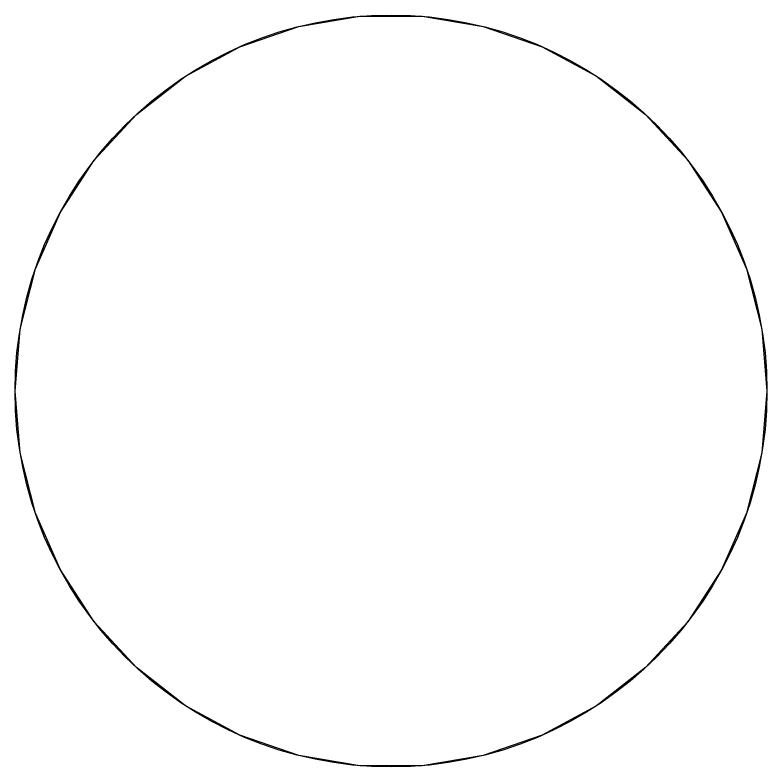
# Model space of a CAD drawing. Extents: x 62 to 248, y -139 to -64.
# Drawn here: x 83.5 to 86.5, y -136.95 to -133.95 of the extents above; entities that cross this region are included whole.
import ezdxf

# ---------------------------------------------------------------- set-up
doc = ezdxf.new("R2010")
doc.units = 0
doc.layers.add('BLACK', color=7, linetype='CONTINUOUS')

msp = doc.modelspace()

# ---------------------------------------------------------------- linework, layer by layer
at = {"layer": 'BLACK', "linetype": 'CONTINUOUS'}
for p, q in [((84.631772, -133.9959), (84.876131, -133.955123)), ((84.876131, -133.955123), (85.123869, -133.955123)), ((85.123869, -133.955123), (85.368228, -133.9959)), ((84.397457, -134.07634), (84.631772, -133.9959)), ((85.368228, -133.9959), (85.602543, -134.07634)), ((84.179578, -134.19425), (84.397457, -134.07634)), ((85.602543, -134.07634), (85.820422, -134.19425)), ((83.984078, -134.346414), (84.179578, -134.19425)), ((85.820422, -134.19425), (86.015922, -134.346414)), ((83.816289, -134.528681), (83.984078, -134.346414)), ((86.015922, -134.346414), (86.183711, -134.528681)), ((83.680789, -134.736079), (83.816289, -134.528681)), ((86.183711, -134.528681), (86.319211, -134.736079)), ((83.581274, -134.962951), (83.680789, -134.736079)), ((86.319211, -134.736079), (86.418726, -134.962951)), ((83.520458, -135.203108), (83.581274, -134.962951)), ((86.418726, -134.962951), (86.479542, -135.203108)), ((83.5, -135.45), (83.520458, -135.203108)), ((86.479542, -135.203108), (86.5, -135.45)), ((83.520458, -135.696892), (83.5, -135.45)), ((86.5, -135.45), (86.479542, -135.696892)), ((83.581274, -135.937049), (83.520458, -135.696892)), ((86.479542, -135.696892), (86.418726, -135.937049)), ((83.680789, -136.163921), (83.581274, -135.937049)), ((86.418726, -135.937049), (86.319211, -136.163921)), ((83.816289, -136.371319), (83.680789, -136.163921)), ((86.319211, -136.163921), (86.183711, -136.371319)), ((83.984078, -136.553586), (83.816289, -136.371319)), ((86.183711, -136.371319), (86.015922, -136.553586)), ((84.179578, -136.70575), (83.984078, -136.553586)), ((86.015922, -136.553586), (85.820422, -136.70575)), ((84.397457, -136.82366), (84.179578, -136.70575)), ((85.820422, -136.70575), (85.602543, -136.82366)), ((84.631772, -136.9041), (84.397457, -136.82366)), ((85.602543, -136.82366), (85.368228, -136.9041)), ((84.876131, -136.944877), (84.631772, -136.9041)), ((85.368228, -136.9041), (85.123869, -136.944877)), ((85.123869, -136.944877), (84.876131, -136.944877))]:
    msp.add_line(p, q, dxfattribs=at)
at = {"layer": 'BLACK'}
msp.add_circle((85, -135.45), 1.5, dxfattribs=at)

doc.saveas('drawing.dxf')
